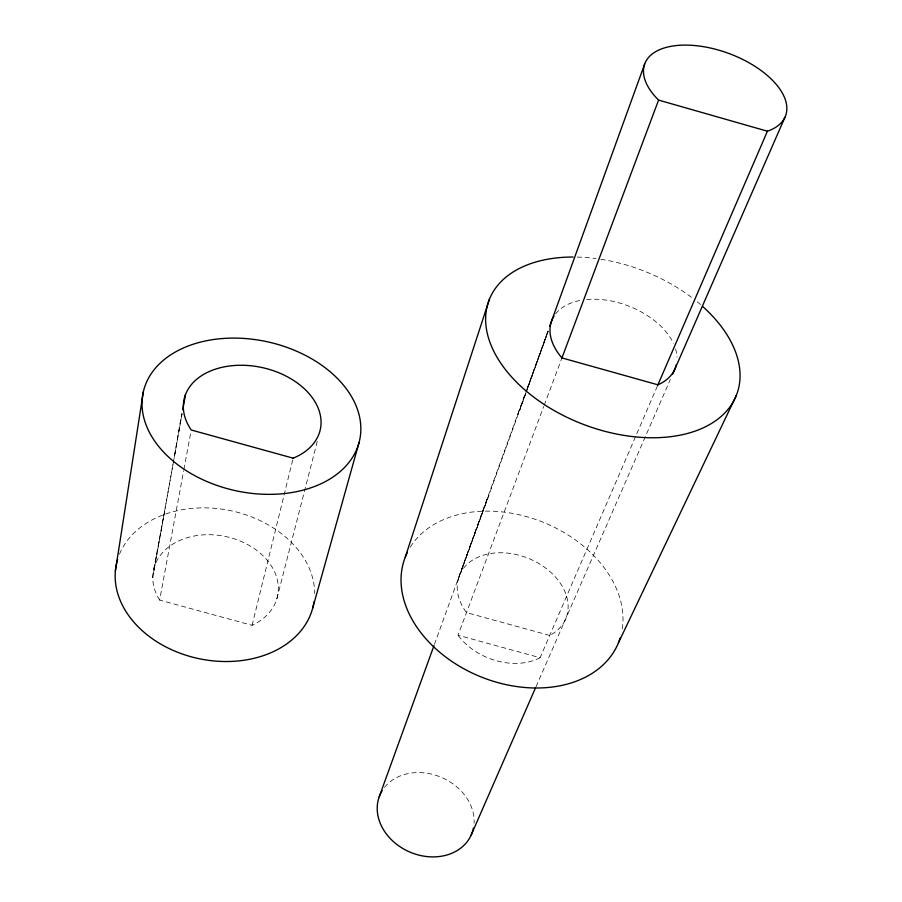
<?xml version="1.0" encoding="UTF-8"?>
<svg xmlns="http://www.w3.org/2000/svg" width="902" height="902" viewBox="0 0 902 902"><rect width="100%" height="100%" fill="white"/><g stroke="black" fill="none" stroke-linecap="round" stroke-linejoin="round"><path stroke-width="0.68" stroke-dasharray="4.51 3.38" d="M174.627 455.217L181.663 413.635M182.035 413.871L152.742 577.438L173.116 463.718M173.364 462.331L182.069 413.759M159.643 600.078A63.354 47.626 11.6 0 1 184.222 538.686A63.354 47.626 11.6 0 1 268.356 561.664A63.354 47.626 11.6 0 1 252.075 625.312L159.643 600.078L183.67 470.731M183.895 469.491L190.999 431.28M153.757 569.106L164.457 511.986M252.075 625.312L292.823 459.445M276.891 598.657L317.278 441.326M548.078 331.034L527.535 388.412M486.99 499.28L460.223 573.638L488.783 495.288L458.78 577.212M548.123 331.282L527.32 388.458M525.652 393.464L519.473 410.59L525.64 393.633M526.125 392.144L547.965 331.541M434.437 644.378L526.599 389.968M527.072 388.638L548.202 330.346M457.81 580.843L525.911 392.979M526.396 391.66L547.976 332.128M517.68 414.57L525.392 393.678M657.378 386.09L540.095 657.727L458.002 635.233L543.726 406.531M544.199 405.28L561.461 359.221M536.047 686.636L670.389 379.347M119.481 554.155A100.618 75.667 11.6 0 1 229.751 510.498A100.618 75.667 11.6 0 1 314.618 593.629M384.5 787.367A49.824 40.534 23.6 0 1 440.153 776.859A49.824 40.534 23.6 0 1 474.069 823.233M540.095 657.727A56.612 41.56 22.1 0 1 458.002 635.233M577.201 257.081A132.493 82.443 20.9 0 1 595.951 258.547M600.867 259.257A132.493 82.443 20.9 0 1 693.142 298.573M697.246 301.843A132.493 82.443 20.9 0 1 700.459 304.538M410.32 547.097A114.87 83.334 22 0 1 542.305 521.92A114.87 83.334 22 0 1 621.94 630.949M555.576 313.885A66.184 41.142 20.9 0 1 581.531 300.208M586.616 299.532A66.184 41.142 20.9 0 1 673.49 343.437M675.598 348.939A66.184 41.142 20.9 0 1 677.041 357.226M549.724 635.448L466.492 612.593A57.39 41.605 21.9 0 1 479.751 556.433A57.39 41.605 21.9 0 1 555.666 577.269A57.39 41.605 21.9 0 1 549.724 635.448"/><path stroke-width="1.35" d="M115.355 571.113L143.373 391.648M182.779 409.745L185.485 394.602M312.611 608.433L359.007 442.724A110.822 76.129 12.6 0 0 214.969 339.321A110.822 76.129 12.6 0 0 180.321 466.627A110.822 76.129 12.6 0 0 359.007 442.724M405.257 557.177L489.414 299.272M379.235 796.759L433.952 645.708M549.634 326.366L644.682 64.008M561.811 358.286L658.584 100.099A75.046 38.842 20.2 0 1 668.235 46.893A75.046 38.842 20.2 0 1 766.88 75.091A75.046 38.842 20.2 0 1 767.422 131.218L657.772 385.165M471.137 835.128L535.484 687.933M672.644 374.183L784.966 117.237M618.422 642.844L736.348 395.392M658.584 100.099L767.422 131.218M313.997 601.803A100.618 75.667 11.6 0 1 198.248 658.516A100.618 75.667 11.6 0 1 117.632 559.319M473.426 828.104A49.824 40.534 23.6 0 1 410.692 852.413A49.824 40.534 23.6 0 1 382.2 790.626M702.545 306.376A132.493 82.443 20.9 0 1 687.978 433.321A132.493 82.443 20.9 0 1 499.708 361.589A132.493 82.443 20.9 0 1 573.052 257.025M620.204 637.917A114.87 83.334 22 0 1 480.935 676.872A114.87 83.334 22 0 1 407.433 552.261M676.387 364.487A66.184 41.142 20.9 0 1 657.93 384.816L561.946 357.925A66.184 41.142 20.9 0 1 554.02 316.083M293.127 458.171L191.235 429.995A69.77 47.907 12.6 0 1 217.055 368.636A69.77 47.907 12.6 0 1 309.589 394.23A69.77 47.907 12.6 0 1 293.127 458.171"/></g></svg>
